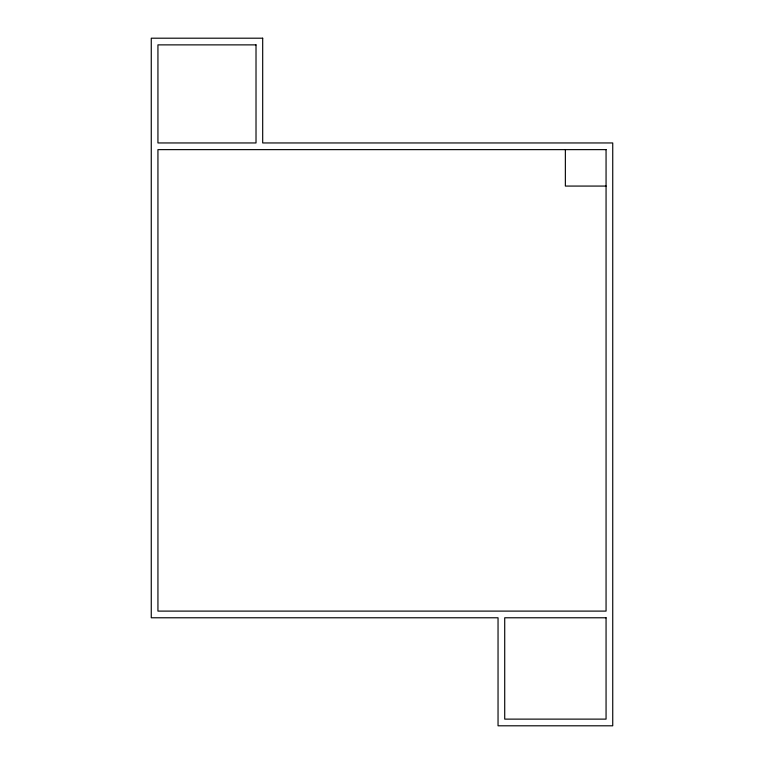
<?xml version="1.0" encoding="UTF-8"?>
<svg xmlns="http://www.w3.org/2000/svg" width="764" height="764" viewBox="0 0 764 764"><rect width="100%" height="100%" fill="white"/><g stroke="black" fill="none" stroke-linecap="round" stroke-linejoin="round"><path stroke-width="1.15" d="M606.062 186.072L565.36 186.072L565.36 149.629M262.692 38.2L151.262 38.2L151.262 617.78L498.042 617.78L498.042 725.8L612.738 725.8L612.738 142.954L262.692 142.954L262.692 38.2M256.016 44.875L157.938 44.875L157.938 142.954L256.016 142.954L256.016 44.875M606.062 149.629L157.938 149.629L157.938 611.104L606.062 611.104L606.062 149.629M606.062 617.78L504.717 617.78L504.717 719.125L606.062 719.125L606.062 617.78"/></g></svg>
